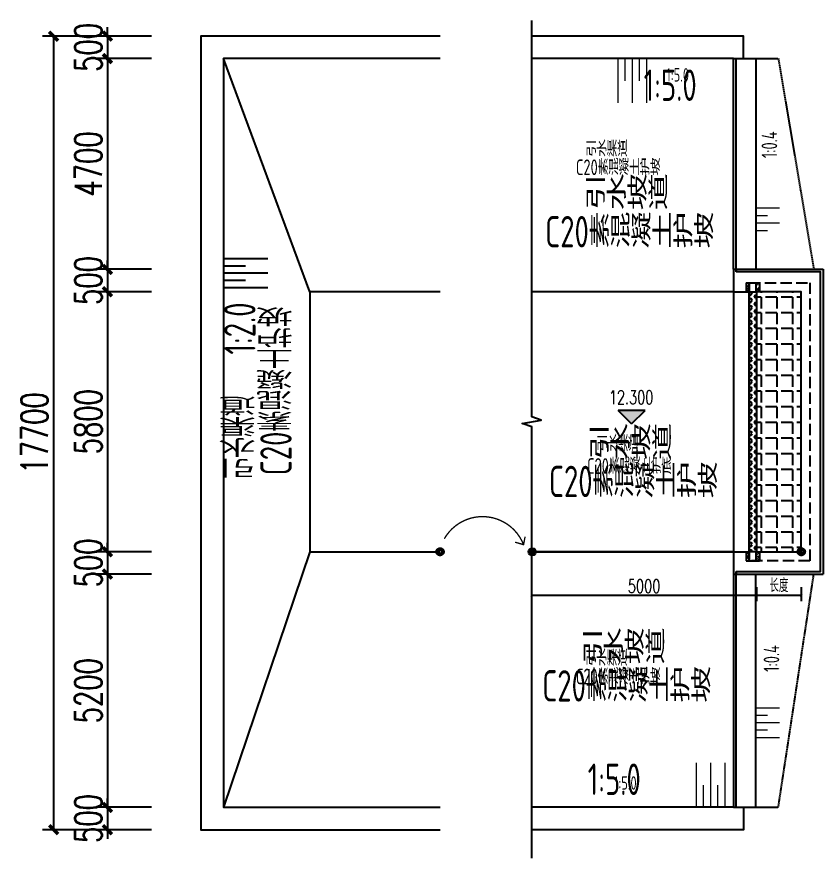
# Model space of a CAD drawing. Header units: millimetres. Extents: x 1742399 to 4898386, y 2481636 to 5226310.
# Drawn here: x 2494597 to 2512578, y 2730791 to 2749557 of the extents above; entities that cross this region are included whole.
import ezdxf
from ezdxf.enums import TextEntityAlignment as Align

# ---------------------------------------------------------------- set-up
doc = ezdxf.new("R2010")
doc.units = ezdxf.units.MM
doc.header["$LTSCALE"] = 1000
for name, pattern in [('DASH', [0.35, 0.25, -0.1]), ('DASHED', [0.75, 0.5, -0.25]), ('DOTE', [2.42, 2, -0.2, 0.02, -0.2])]:
    doc.linetypes.add(name, pattern=pattern)
for name, color, linetype in [('AXIS', 3, 'Continuous'), ('AXIS_TEXT', 7, 'Continuous'), ('DOTE', 1, 'DOTE'), ('DXPM', 4, 'Continuous'), ('JD-设备', 1, 'Continuous'), ('PUB_DIM', 3, 'Continuous'), ('PUB_HATCH', 8, 'Continuous'), ('PUB_TITLE', 4, 'Continuous'), ('RAIL', 6, 'Continuous'), ('TWT_DIM', 3, 'Continuous'), ('TWT_轮廓线', 2, 'Continuous'), ('剖面_临时开挖放坡线', 4, 'Continuous'), ('折断线', 3, 'Continuous'), ('线框', 2, 'Continuous'), ('细线', 4, 'Continuous'), ('轮廓线', 2, 'Continuous')]:
    doc.layers.add(name, color=color, linetype=linetype)
doc.layers.add('文字', color=4, linetype='Continuous', lineweight=0)
doc.styles.add('_TCH_DIM_T3', font='SIMPLEX', dxfattribs={"width": 0.705882, "bigfont": 'GBCBIG'})
doc.styles.add('HZ1', font='romans.shx', dxfattribs={"width": 0.7, "bigfont": 'hztxt.shx'})
doc.styles.add('TSSD_Rein', font='TSSDENG', dxfattribs={"width": 0.7, "bigfont": '@1HZTXT'})
doc.dimstyles.new('_TCH_ARCH&&200', dxfattribs={"dimtxt": 600, "dimasz": 200, "dimexe": 250, "dimexo": 300, "dimgap": 126.25, "dimtad": 1, "dimdec": 0, "dimzin": 0, "dimdsep": 46, "dimtxsty": '_TCH_DIM_T3', "dimblk": 'ARCHTICK', "dimcen": 0.09, "dimclrt": 7, "dimazin": 2, "dimtfac": 1, "dimtdec": 0, "dimtix": 1, "dimtmove": 2, "dimatfit": 3, "dimfxl": 75, "dimtolj": 1, "dimtzin": 0, "dimarcsym": 0})
doc.dimstyles.new('_TCH_ARCH&&50', dxfattribs={"dimtxt": 148.75, "dimasz": 50, "dimexe": 125, "dimexo": 150, "dimgap": 63.125, "dimtad": 1, "dimdec": 0, "dimzin": 0, "dimdsep": 46, "dimtxsty": '_TCH_DIM_T3', "dimblk": 'ARCHTICK', "dimcen": 0.09, "dimclrt": 7, "dimazin": 2, "dimtfac": 1, "dimtdec": 0, "dimtix": 1, "dimtmove": 2, "dimatfit": 3, "dimfxl": 75, "dimtolj": 1, "dimtzin": 0, "dimarcsym": 0})

# ---------------------------------------------------------------- blocks, each defined once
blk = doc.blocks.new('*U1019')
at = {"layer": 'DXPM', "color": 4, "linetype": 'DASHED', "ltscale": 0.03, "flags": 128}
blk.add_lwpolyline([(500, 5200), (1000, 5200), (1792, 500)], dxfattribs=at)
at = {"layer": 'RAIL'}
blk.add_lwpolyline([(60, 440), (60, 5200)], dxfattribs=at)
at = {"layer": '文字'}
for p, q in [((-2575, 4211), (-2575, 5200)), ((-2415, 4706), (-2415, 5200)), ((-2255, 4211), (-2255, 5200)), ((-2094, 4706), (-2094, 5200)), ((-1934, 4211), (-1934, 5200))]:
    blk.add_line(p, q, dxfattribs=at)
at = {"layer": '文字', "color": 3}
for p, q in [((1024, 1861), (500, 1861)), ((762, 1692), (500, 1692)), ((1024, 1530), (500, 1530)), ((762, 1361), (500, 1361))]:
    blk.add_line(p, q, dxfattribs=at)
at = {"layer": '轮廓线'}
blk.add_line((0, 0), (-4500, 0), dxfattribs=at)
for points in [[(226, 5200), (226, 5700), (-4500, 5700)], [(0, 5200), (-4500, 5200)], [(0, 500), (0, 5200), (500, 5200), (500, 500)]]:
    blk.add_lwpolyline(points, dxfattribs=at)
at = {"color": 3, "style": 'TSSD_Rein', "width": 0.7}
blk.add_text('1:0.4', height=350, rotation=90, dxfattribs=at).set_placement((801, 3577), align=Align.MIDDLE_RIGHT)
at = {"layer": 'AXIS', "color": 3, "style": 'TSSD_Rein', "width": 0.7}
for s, p in [('引水渠道', (-3291, 3013)), ('C20素混凝土护坡', (-3514, 2600))]:
    blk.add_text(s, height=350, dxfattribs=at).set_placement(p)
blk.add_attdef('坡度-平面', (-1499, 4687), '', height=300, dxfattribs=at)
at = {"layer": 'TWT_DIM', "color": 3, "style": 'TSSD_Rein', "width": 0.7}
for s, p in [('引水坡道', (-3313, 1843)), ('C20素混凝土护坡', (-4200, 989))]:
    blk.add_text(s, height=700, dxfattribs=at).set_placement(p)
blk.add_attdef('坡度-总平', (-2004, 4256), '', height=700, dxfattribs=at)
blk = doc.blocks.new('*U1021')
at = {"layer": 'DXPM', "color": 4, "linetype": 'DASHED', "ltscale": 0.03, "flags": 128}
blk.add_lwpolyline([(500, -5700), (1000, -5700), (1792, -500)], dxfattribs=at)
at = {"layer": 'RAIL'}
blk.add_lwpolyline([(60, -5700), (60, -440)], dxfattribs=at)
at = {"layer": '文字', "color": 3}
for p, q in [((1024, -3486), (500, -3486)), ((762, -3649), (500, -3649)), ((1024, -3818), (500, -3818)), ((762, -3980), (500, -3980)), ((1024, -4149), (500, -4149))]:
    blk.add_line(p, q, dxfattribs=at)
at = {"layer": '文字'}
for p, q in [((-835, -4711), (-835, -5700)), ((-514, -4711), (-514, -5700)), ((-193, -4711), (-193, -5700)), ((-674, -5206), (-674, -5700)), ((-354, -5206), (-354, -5700))]:
    blk.add_line(p, q, dxfattribs=at)
at = {"layer": '轮廓线'}
blk.add_line((0, 0), (-4500, 0), dxfattribs=at)
for points in [[(0, -500), (0, -5700), (500, -5700), (500, -500)], [(0, -5700), (-4500, -5700)], [(226, -5700), (226, -6200), (-4500, -6200)]]:
    blk.add_lwpolyline(points, dxfattribs=at)
at = {"color": 3, "style": 'TSSD_Rein', "width": 0.7}
blk.add_text('1:0.4', height=350, rotation=90, dxfattribs=at).set_placement((847, -2082), align=Align.MIDDLE_RIGHT)
blk.add_attdef('坡度-平面', (-2667, -5307), '', height=300, dxfattribs=at)
at = {"layer": 'AXIS', "color": 3, "style": 'TSSD_Rein', "width": 0.7}
for s, p in [('引水渠道', (-3291, -2545)), ('C20素混凝土护坡', (-3514, -2957))]:
    blk.add_text(s, height=350, dxfattribs=at).set_placement(p)
at = {"layer": 'TWT_DIM', "color": 3, "style": 'TSSD_Rein', "width": 0.7}
for s, p in [('引水坡道', (-3378, -2487)), ('C20素混凝土护坡', (-4265, -3341))]:
    blk.add_text(s, height=700, dxfattribs=at).set_placement(p)
blk.add_attdef('坡度-总平', (-3251, -5425), '', height=700, dxfattribs=at)
blk = doc.blocks.new('标高_平面标注')
at = {"layer": 'AXIS'}
blk.add_hatch(color=256, dxfattribs=at).paths.add_polyline_path([(0, 0), (300, 300), (-300, 300)])
for p, q in [((0, 0), (-300, 300)), ((300, 300), (-300, 300)), ((0, 0), (300, 300))]:
    blk.add_line(p, q, dxfattribs=at)
at = {"layer": 'AXIS_TEXT', "style": 'HZ1', "width": 0.7, "flags": 4}
blk.add_attdef('标高', text='', height=300, dxfattribs=at).set_placement((-11, 442), align=Align.CENTER)
blk = doc.blocks.new('*U1000')
at = {"layer": '折断线'}
blk.add_lwpolyline([(2014698, 2539006), (2014698, 2548627), (2014488, 2548703), (2014908, 2548777), (2014698, 2548852), (2014698, 2557690)], dxfattribs=at)
blk = doc.blocks.new('_ArchTick')
at = {"color": 0, "linetype": 'ByBlock', "const_width": 0.4}
blk.add_lwpolyline([(-0.5, -0.5), (0.5, 0.5)], dxfattribs=at)
blk = doc.blocks.new('*D1011')
at = {"layer": 'Defpoints', "color": 0, "transparency": 16777216}
for p in [(-6131, 11500), (-7417, 11000), (-6131, 11000)]:
    blk.add_point(p, dxfattribs=at)
at = {"layer": 'TWT_DIM', "color": 0, "lineweight": -2, "transparency": 16777216}
for p, q in [((-7417, 11500), (-7417, 11700)), ((-6431, 11500), (-7667, 11500)), ((-7417, 11500), (-7417, 11000)), ((-6431, 11000), (-7667, 11000)), ((-7417, 11000), (-7417, 10800))]:
    blk.add_line(p, q, dxfattribs=at)
at = {"layer": 'TWT_DIM', "color": 0, "lineweight": -2, "transparency": 16777216, "xscale": 200, "yscale": 200, "zscale": 200}
for p, rotation in [((-7417, 11500), 270), ((-7417, 11000), 90)]:
    blk.add_blockref('_ArchTick', p, dxfattribs=dict(at, rotation=rotation))
at = {"layer": 'TWT_DIM', "color": 7, "transparency": 16777216, "insert": (-7844, 11250), "char_height": 600, "attachment_point": 5, "rotation": 90, "style": '_TCH_DIM_T3'}
blk.add_mtext('\\A1;500', dxfattribs=at)
blk = doc.blocks.new('*D1012')
at = {"layer": 'Defpoints', "color": 0, "transparency": 16777216}
for p in [(-6131, 11000), (-7417, 6300), (-6131, 6300)]:
    blk.add_point(p, dxfattribs=at)
at = {"layer": 'TWT_DIM', "color": 0, "lineweight": -2, "transparency": 16777216}
for p, q in [((-6431, 11000), (-7667, 11000)), ((-7417, 11000), (-7417, 6300)), ((-6431, 6300), (-7667, 6300))]:
    blk.add_line(p, q, dxfattribs=at)
at = {"layer": 'TWT_DIM', "color": 0, "lineweight": -2, "transparency": 16777216, "xscale": 200, "yscale": 200, "zscale": 200}
for p, rotation in [((-7417, 11000), 90), ((-7417, 6300), 270)]:
    blk.add_blockref('_ArchTick', p, dxfattribs=dict(at, rotation=rotation))
at = {"layer": 'TWT_DIM', "color": 7, "transparency": 16777216, "insert": (-7844, 8650), "char_height": 600, "attachment_point": 5, "rotation": 90, "style": '_TCH_DIM_T3'}
blk.add_mtext('\\A1;4700', dxfattribs=at)
blk = doc.blocks.new('*D1015')
at = {"layer": 'Defpoints', "color": 0, "transparency": 16777216}
for p in [(-6131, 5800), (-7417, 0), (-6131, 0)]:
    blk.add_point(p, dxfattribs=at)
at = {"layer": 'TWT_DIM', "color": 0, "lineweight": -2, "transparency": 16777216}
for p, q in [((-6431, 5800), (-7667, 5800)), ((-7417, 5800), (-7417, 0)), ((-6431, 0), (-7667, 0))]:
    blk.add_line(p, q, dxfattribs=at)
at = {"layer": 'TWT_DIM', "color": 0, "lineweight": -2, "transparency": 16777216, "xscale": 200, "yscale": 200, "zscale": 200}
for p, rotation in [((-7417, 5800), 90), ((-7417, 0), 270)]:
    blk.add_blockref('_ArchTick', p, dxfattribs=dict(at, rotation=rotation))
at = {"layer": 'TWT_DIM', "color": 7, "transparency": 16777216, "insert": (-7844, 2900), "char_height": 600, "attachment_point": 5, "rotation": 90, "style": '_TCH_DIM_T3'}
blk.add_mtext('\\A1;5800', dxfattribs=at)
blk = doc.blocks.new('*D1016')
at = {"layer": 'Defpoints', "color": 0, "transparency": 16777216}
for p in [(-6131, 0), (-7417, -500), (-6131, -500)]:
    blk.add_point(p, dxfattribs=at)
at = {"layer": 'TWT_DIM', "color": 0, "lineweight": -2, "transparency": 16777216}
for p, q in [((-7417, 0), (-7417, 200)), ((-6431, 0), (-7667, 0)), ((-7417, 0), (-7417, -500)), ((-6431, -500), (-7667, -500)), ((-7417, -500), (-7417, -700))]:
    blk.add_line(p, q, dxfattribs=at)
at = {"layer": 'TWT_DIM', "color": 0, "lineweight": -2, "transparency": 16777216, "xscale": 200, "yscale": 200, "zscale": 200}
for p, rotation in [((-7417, 0), 270), ((-7417, -500), 90)]:
    blk.add_blockref('_ArchTick', p, dxfattribs=dict(at, rotation=rotation))
at = {"layer": 'TWT_DIM', "color": 7, "transparency": 16777216, "insert": (-7844, -250), "char_height": 600, "attachment_point": 5, "rotation": 90, "style": '_TCH_DIM_T3'}
blk.add_mtext('\\A1;500', dxfattribs=at)
blk = doc.blocks.new('*D1017')
at = {"layer": 'Defpoints', "color": 0, "transparency": 16777216}
for p in [(-6131, -500), (-7417, -5700), (-6131, -5700)]:
    blk.add_point(p, dxfattribs=at)
at = {"layer": 'TWT_DIM', "color": 0, "lineweight": -2, "transparency": 16777216}
for p, q in [((-6431, -500), (-7667, -500)), ((-7417, -500), (-7417, -5700)), ((-6431, -5700), (-7667, -5700))]:
    blk.add_line(p, q, dxfattribs=at)
at = {"layer": 'TWT_DIM', "color": 0, "lineweight": -2, "transparency": 16777216, "xscale": 200, "yscale": 200, "zscale": 200}
for p, rotation in [((-7417, -500), 90), ((-7417, -5700), 270)]:
    blk.add_blockref('_ArchTick', p, dxfattribs=dict(at, rotation=rotation))
at = {"layer": 'TWT_DIM', "color": 7, "transparency": 16777216, "insert": (-7844, -3100), "char_height": 600, "attachment_point": 5, "rotation": 90, "style": '_TCH_DIM_T3'}
blk.add_mtext('\\A1;5200', dxfattribs=at)
blk = doc.blocks.new('*D1018')
at = {"layer": 'Defpoints', "color": 0, "transparency": 16777216}
for p in [(-6131, -5700), (-7417, -6200), (-6131, -6200)]:
    blk.add_point(p, dxfattribs=at)
at = {"layer": 'TWT_DIM', "color": 0, "lineweight": -2, "transparency": 16777216}
for p, q in [((-7417, -5700), (-7417, -5500)), ((-6431, -5700), (-7667, -5700)), ((-7417, -5700), (-7417, -6200)), ((-6431, -6200), (-7667, -6200)), ((-7417, -6200), (-7417, -6400))]:
    blk.add_line(p, q, dxfattribs=at)
at = {"layer": 'TWT_DIM', "color": 0, "lineweight": -2, "transparency": 16777216, "xscale": 200, "yscale": 200, "zscale": 200}
for p, rotation in [((-7417, -5700), 270), ((-7417, -6200), 90)]:
    blk.add_blockref('_ArchTick', p, dxfattribs=dict(at, rotation=rotation))
at = {"layer": 'TWT_DIM', "color": 7, "transparency": 16777216, "insert": (-7844, -5950), "char_height": 600, "attachment_point": 5, "rotation": 90, "style": '_TCH_DIM_T3'}
blk.add_mtext('\\A1;500', dxfattribs=at)
blk = doc.blocks.new('*D1013')
at = {"layer": 'Defpoints', "color": 0, "transparency": 16777216}
for p in [(-6131, 6300), (-7417, 5800), (-6131, 5800)]:
    blk.add_point(p, dxfattribs=at)
at = {"layer": 'TWT_DIM', "color": 0, "lineweight": -2, "transparency": 16777216}
for p, q in [((-7417, 6300), (-7417, 6500)), ((-6431, 6300), (-7667, 6300)), ((-7417, 6300), (-7417, 5800)), ((-6431, 5800), (-7667, 5800)), ((-7417, 5800), (-7417, 5600))]:
    blk.add_line(p, q, dxfattribs=at)
at = {"layer": 'TWT_DIM', "color": 0, "lineweight": -2, "transparency": 16777216, "xscale": 200, "yscale": 200, "zscale": 200}
for p, rotation in [((-7417, 6300), 270), ((-7417, 5800), 90)]:
    blk.add_blockref('_ArchTick', p, dxfattribs=dict(at, rotation=rotation))
at = {"layer": 'TWT_DIM', "color": 7, "transparency": 16777216, "insert": (-7844, 6050), "char_height": 600, "attachment_point": 5, "rotation": 90, "style": '_TCH_DIM_T3'}
blk.add_mtext('\\A1;500', dxfattribs=at)
blk = doc.blocks.new('*D1014')
at = {"layer": 'Defpoints', "color": 0, "transparency": 16777216}
for p in [(-7331, 11500), (-8617, -6200), (-7331, -6200)]:
    blk.add_point(p, dxfattribs=at)
at = {"layer": 'TWT_DIM', "color": 0, "lineweight": -2, "transparency": 16777216}
for p, q in [((-7631, 11500), (-8867, 11500)), ((-8617, 11500), (-8617, -6200)), ((-7631, -6200), (-8867, -6200))]:
    blk.add_line(p, q, dxfattribs=at)
at = {"layer": 'TWT_DIM', "color": 0, "lineweight": -2, "transparency": 16777216, "xscale": 200, "yscale": 200, "zscale": 200}
for p, rotation in [((-8617, 11500), 90), ((-8617, -6200), 270)]:
    blk.add_blockref('_ArchTick', p, dxfattribs=dict(at, rotation=rotation))
at = {"layer": 'TWT_DIM', "color": 7, "transparency": 16777216, "insert": (-9044, 2650), "char_height": 600, "attachment_point": 5, "rotation": 90, "style": '_TCH_DIM_T3'}
blk.add_mtext('\\A1;17700', dxfattribs=at)
blk = doc.blocks.new('*U1020')
at = {"layer": 'PUB_HATCH'}
h = blk.add_hatch(dxfattribs=at)
h.set_pattern_fill('HEX', color=256, scale=15)
h.set_pattern_definition([(0, (-1247.595, 5800), (0, 82.4889), [47.625, -95.25]), (120, (-1247.595, 5800), (-71.4375, -41.2445), [47.625, -95.25]), (60, (-1199.97, 5800), (-71.4375, 41.2445), [47.625, -95.25])])
h.paths.add_polyline_path([(-1000, 5800), (-1163, 5800), (-1163, 0), (-1000, 0)])
h = blk.add_hatch(dxfattribs=at)
h.set_pattern_fill('ANGLE', color=8, scale=50, angle=-180)
h.set_pattern_definition([(180, (787.28, -1800), (-1e-13, -349.25), [254, -95.25]), (270, (787.28, -1800), (349.25, -1e-13), [254, -95.25])])
h.paths.add_polyline_path([(-1000, 5800), (-1000, 0), (0, 0), (0, 5800)])
at = {"layer": '细线', "linetype": 'Continuous', "lineweight": 0, "ltscale": 0.5}
h = blk.add_hatch(dxfattribs=at)
h.set_pattern_fill('AR-CONC', color=8, angle=-180)
h.set_pattern_definition([(230, (3944.64, -60070.33), (-182.18467, 15.9391), [19.05, -209.55]), (175, (3944.64, -60070.33), (35.2434, -191.05685), [15.24, -167.6406]), (280.45144, (3929.45, -60069), (-146.94125, -175.11775), [16.19, -178.09024]), (226.1842, (3944.64, -60121.13), (-271.07904, 42.0423), [28.575, -314.325]), (276.63556, (3922.05, -60117.63), (-237.4041, -247.4261), [24.285, -267.1356]), (171.18415, (3944.64, -60121.13), (-237.4041, -247.4261), [22.86, -251.4597]), (201, (3919.24, -60108.43), (-151.6144, 102.2652), [19.05, -209.55]), (146, (3919.24, -60108.43), (-61.80203, -184.18797), [15.24, -167.64]), (251.45144, (3906.6, -60099.9), (-213.4164, -81.92277), [16.19, -178.08994]), (217.5, (3944.64, -60070.33), (-3.088603, -84.55504), [0, -165.608, 0, -170.18, 0, -168.275]), (187.5, (3944.64, -60070.33), (-66.81966, -100.18057), [0, -97.028, 0, -161.798, 0, -64.135]), (147.5, (4001.28, -60070.33), (-135.590595, 5.728744), [0, -63.5, 0, -198.12, 0, -262.89]), (137.5, (4026.68, -60070.33), (-148.12918, -25.4265), [0, -82.55, 0, -131.572, 0, -186.69])])
h.paths.add_polyline_path([(-932, 6000), (-1013, 6000), (-1013, 5800), (-932, 5800)])
h.paths.add_polyline_path([(-1163, 6000), (-1232, 6000), (-1232, 5800), (-1163, 5800)])
h = blk.add_hatch(dxfattribs=at)
h.set_pattern_fill('ANSI32', color=8, scale=10, angle=-180)
h.set_pattern_definition([(225, (3944.64, -60070.33), (67.35192, -67.35192), []), (225, (3899.74, -60070.33), (67.35192, -67.35192), [])])
h.paths.add_polyline_path([(-1163, 6000), (-1232, 6000), (-1232, 5800), (-1163, 5800)])
h.paths.add_polyline_path([(-932, 6000), (-1013, 6000), (-1013, 5800), (-932, 5800)])
h = blk.add_hatch(dxfattribs=at)
h.set_pattern_fill('AR-CONC', color=8, angle=-180)
h.set_pattern_definition([(230, (3944.64, -45470.33), (-182.18467, 15.9391), [19.05, -209.55]), (175, (3944.64, -45470.33), (35.2434, -191.05685), [15.24, -167.6406]), (280.45144, (3929.45, -45469), (-146.94125, -175.11775), [16.19, -178.09024]), (226.1842, (3944.64, -45521.13), (-271.079, 42.0423), [28.575, -314.325]), (276.63556, (3922.05, -45517.63), (-237.4041, -247.4261), [24.285, -267.1356]), (171.18415, (3944.64, -45521.13), (-237.4041, -247.4261), [22.86, -251.4597]), (201, (3919.24, -45508.43), (-151.6144, 102.2652), [19.05, -209.55]), (146, (3919.24, -45508.43), (-61.802, -184.188), [15.24, -167.64]), (251.45144, (3906.6, -45499.9), (-213.4164, -81.9228), [16.19, -178.08994]), (217.5, (3944.64, -45470.33), (-3.0886, -84.55504), [0, -165.608, 0, -170.18, 0, -168.275]), (187.5, (3944.64, -45470.33), (-66.81966, -100.18057), [0, -97.028, 0, -161.798, 0, -64.135]), (147.5, (4001.28, -45470.33), (-135.5906, 5.72874), [0, -63.5, 0, -198.12, 0, -262.89]), (137.5, (4026.68, -45470.33), (-148.12918, -25.4265), [0, -82.55, 0, -131.572, 0, -186.69])])
h.paths.add_polyline_path([(-932, 0), (-1013, 0), (-1013, -200), (-932, -200)])
h.paths.add_polyline_path([(-1163, 0), (-1232, 0), (-1232, -200), (-1163, -200)])
h = blk.add_hatch(dxfattribs=at)
h.set_pattern_fill('ANSI32', color=8, scale=10, angle=-180)
h.set_pattern_definition([(225, (3944.64, -45470.33), (67.35192, -67.35192), []), (225, (3899.74, -45470.33), (67.35192, -67.35192), [])])
h.paths.add_polyline_path([(-1163, 0), (-1232, 0), (-1232, -200), (-1163, -200)])
h.paths.add_polyline_path([(-932, 0), (-1013, 0), (-1013, -200), (-932, -200)])
at = {"layer": 'RAIL'}
for points in [[(-1453, 6300), (-1453, 6240)], [(-1453, -440), (427, -440), (427, 6240), (-1453, 6240)], [(-1453, -440), (-1453, -500)]]:
    blk.add_lwpolyline(points, dxfattribs=at)
at = {"layer": '线框', "lineweight": -3}
blk.add_line((-1163, 6000), (-1163, -200), dxfattribs=at)
at = {"layer": '轮廓线'}
for p, q in [((-1513, 6300), (487, 6300)), ((487, 6300), (487, -500)), ((-1232, 6000), (-932, 6000)), ((-1013, 6000), (-1013, 5800)), ((-1513, 5800), (-6000, 5800)), ((-1513, 5800), (-1163, 5800)), ((-6000, 0), (-1513, 0)), ((-1513, 0), (-1163, 0)), ((-1013, 0), (-1013, -200)), ((-1232, -200), (-932, -200)), ((-1513, -500), (487, -500))]:
    blk.add_line(p, q, dxfattribs=at)
for points in [[(-1513, 6300), (-1513, -500)], [(-1232, 6000), (-1232, 5800)], [(-932, 6000), (-932, 5800)], [(-1232, 0), (-1232, -200)], [(-932, 0), (-932, -200)]]:
    blk.add_lwpolyline(points, dxfattribs=at)
at = {"layer": '轮廓线', "flags": 128}
for points in [[(-1513, 6300), (487, 6300)], [(-1513, -500), (487, -500)]]:
    blk.add_lwpolyline(points, dxfattribs=at)
at = {"layer": '轮廓线', "linetype": 'DASH'}
blk.add_lwpolyline([(-1163, 6000), (187, 6000), (187, -200), (-1163, -200)], close=True, dxfattribs=at)
at = {"layer": '轮廓线'}
for points in [[(-1000, 0), (-1163, 0), (-1163, 5800), (-1000, 5800)], [(-1000, 5800), (-1000, 0), (0, 0), (0, 5800)]]:
    blk.add_lwpolyline(points, close=True, dxfattribs=at)
at = {"layer": 'AXIS', "color": 3, "style": 'TSSD_Rein', "width": 0.7}
for s, p in [('引水渠道', (-4559, 2240)), ('C20素混凝土护底', (-4778, 1738))]:
    blk.add_text(s, height=350, dxfattribs=at).set_placement(p)
at = {"layer": 'TWT_DIM', "color": 3, "style": 'TSSD_Rein', "width": 0.7}
for s, p in [('引水坡道', (-4742, 2072)), ('C20素混凝土护坡', (-5629, 1218))]:
    blk.add_text(s, height=700, dxfattribs=at).set_placement(p)
blk = doc.blocks.new('dfrg')
at = {"layer": 'DOTE'}
h = blk.add_hatch(color=1, dxfattribs=at)
h.dxf.hatch_style = 1
h.paths.add_polyline_path([(2440777, 2737626, 1), (2440941, 2737626, 1)])
h.paths.add_polyline_path([(2440901, 2737626, -1), (2440817, 2737626, -1)], flags=16)
for radius in [82.4, 41.7]:
    blk.add_circle((2440859, 2737626), radius, dxfattribs=at)
blk = doc.blocks.new('*D1032')
at = {"layer": 'Defpoints', "color": 0, "transparency": 16777216}
for p in [(2506078, 2736987), (2511091, 2736987), (2506078, 2736647)]:
    blk.add_point(p, dxfattribs=at)
at = {"layer": 'PUB_DIM', "color": 0, "lineweight": -2, "transparency": 16777216}
for p, q in [((2506078, 2736837), (2506078, 2736522)), ((2511091, 2736837), (2511091, 2736522)), ((2511091, 2736647), (2506078, 2736647))]:
    blk.add_line(p, q, dxfattribs=at)
at = {"layer": 'PUB_DIM', "color": 0, "lineweight": -2, "transparency": 16777216, "xscale": 50, "yscale": 50, "zscale": 50}
for p, rotation in [((2506078, 2736647), 180.000000000032), ((2511091, 2736647), 3.197442310920451e-11)]:
    blk.add_blockref('_ArchTick', p, dxfattribs=dict(at, rotation=rotation))
at = {"layer": 'PUB_DIM', "color": 7, "transparency": 16777216, "insert": (2508585, 2736860), "char_height": 300, "attachment_point": 5, "style": '_TCH_DIM_T3'}
blk.add_mtext('\\A1;5000', dxfattribs=at)
blk = doc.blocks.new('*D1033')
at = {"layer": 'Defpoints', "color": 0, "transparency": 16777216}
for p in [(2511091, 2736987), (2512091, 2736987), (2511091, 2736647)]:
    blk.add_point(p, dxfattribs=at)
at = {"layer": 'PUB_DIM', "color": 0, "lineweight": -2, "transparency": 16777216}
for p, q in [((2511091, 2736837), (2511091, 2736522)), ((2512091, 2736837), (2512091, 2736522)), ((2512091, 2736647), (2511091, 2736647))]:
    blk.add_line(p, q, dxfattribs=at)
at = {"layer": 'PUB_DIM', "color": 0, "lineweight": -2, "transparency": 16777216, "xscale": 50, "yscale": 50, "zscale": 50}
for p, rotation in [((2511091, 2736647), 180.0000000001334), ((2512091, 2736647), 1.334132804231558e-10)]:
    blk.add_blockref('_ArchTick', p, dxfattribs=dict(at, rotation=rotation))
at = {"layer": 'PUB_DIM', "color": 7, "transparency": 16777216, "insert": (2511591, 2736875), "char_height": 300, "attachment_point": 5, "style": '_TCH_DIM_T3'}
blk.add_mtext('\\A1;长度', dxfattribs=at)
blk = doc.blocks.new('rerwghhrtehg')
at = {"layer": 'PUB_TITLE'}
h = blk.add_hatch(color=256, dxfattribs=at)
h.dxf.hatch_style = 1
h.paths.add_polyline_path([(2441412, 2737626, 1), (2441576, 2737626, 1)])
h.paths.add_polyline_path([(2441536, 2737626, -1), (2441452, 2737626, -1)], flags=16)
for radius in [82.4, 41.7]:
    blk.add_circle((2441494, 2737626), radius, dxfattribs=at)
blk = doc.blocks.new('*U1010')
at = {"layer": 'TWT_DIM', "color": 4}
for p, q in [((-3842.6, 6531.5), (-4831.4, 6531.5)), ((-4337, 6371.2), (-4831.4, 6371.2)), ((-3842.6, 6210.9), (-4831.4, 6210.9)), ((-4337, 6050.6), (-4831.4, 6050.6)), ((-3842.6, 5890.3), (-4831.4, 5890.3))]:
    blk.add_line(p, q, dxfattribs=at)
at = {"layer": 'TWT_轮廓线'}
for points in [[(0, 11500), (-5331.4, 11500), (-5331.4, -6200), (0, -6200)], [(0, 11000), (-4831.4, 11000), (-4831.4, -5700), (0, -5700)], [(-2901.4, 5800), (-4831.4, 11000)], [(0, 5800), (-2901.4, 5800), (-2901.4, 0), (0, 0)], [(-2901.4, 0), (-4831.4, -5700)]]:
    blk.add_lwpolyline(points, dxfattribs=at)
at = {"layer": 'TWT_DIM', "color": 3, "style": 'TSSD_Rein', "width": 0.7}
blk.add_text('1:2.0', height=700, rotation=90, dxfattribs=at).set_placement((-4464.9, 5560.5), align=Align.MIDDLE_RIGHT)
for s, p in [('C20素混凝土护坡', (-3308.5, 1705.1)), ('引水渠道', (-4133.6, 1626))]:
    blk.add_text(s, height=700, rotation=90, dxfattribs=at).set_placement(p)
at = {"layer": 'TWT_DIM'}
for p1, p2, picture, middle in [((-6131.4, 11500), (-6131.4, 11000), '*D1011', (-7843.6, 11250)), ((-7331.4, 11500), (-7331.4, -6200), '*D1014', (-9043.6, 2650)), ((-6131.4, 11000), (-6131.4, 6300), '*D1012', (-7843.6, 8650)), ((-6131.4, 6300), (-6131.4, 5800), '*D1013', (-7843.6, 6050)), ((-6131.4, 5800), (-6131.4, 0), '*D1015', (-7843.6, 2900)), ((-6131.4, 0), (-6131.4, -500), '*D1016', (-7843.6, -250)), ((-6131.4, -500), (-6131.4, -5700), '*D1017', (-7843.6, -3100)), ((-6131.4, -5700), (-6131.4, -6200), '*D1018', (-7843.6, -5950))]:
    dim = blk.add_aligned_dim(p1=p1, p2=p2, distance=-1286, dimstyle='_TCH_ARCH&&200', dxfattribs=at)
    dim.commit()
    dim.dimension.update_dxf_attribs({"geometry": picture, "text_midpoint": middle})

msp = doc.modelspace()

# ---------------------------------------------------------------- linework, layer by layer
at = {"layer": 'JD-设备', "const_width": 30}
msp.add_lwpolyline([(2504130.2, 2737916.3, -0.630679), (2505897.3, 2737783.6)], format="xyb", dxfattribs=at)
msp.add_lwpolyline([(2505708.1, 2737840.3), (2505897.3, 2737783.6), (2505931.2, 2737962.7)], dxfattribs=at)

# ---------------------------------------------------------------- block references
msp.add_blockref('*U1010', (2504034.8, 2737625.9))
ref = msp.add_blockref('标高_平面标注', (2508306.3, 2740478.2))
ref.add_attrib('标高', '12.300', dxfattribs={"layer": 'AXIS_TEXT', "height": 300, "style": 'HZ1', "width": 0.7}).set_placement((2508295.3, 2740920.6), align=Align.CENTER)
at = {"layer": 'AXIS'}
for name, p in [('dfrg', (63175.8, 0)), ('rerwghhrtehg', (64597.1, 0)), ('dfrg', (71232, 0))]:
    msp.add_blockref(name, p, dxfattribs=at)
at = {"layer": 'PUB_HATCH'}
msp.add_blockref('*U1020', (2512091.1, 2737625.9), dxfattribs=at)
at = {"layer": 'RAIL'}
for name, p in [('*U1019', (2510578.4, 2743425.9)), ('*U1021', (2510578.4, 2737625.9))]:
    msp.add_blockref(name, p, dxfattribs=at).add_auto_attribs({'坡度-平面': '1:5.0', '坡度-总平': '1:5.0'})
at = {"layer": '剖面_临时开挖放坡线'}
msp.add_blockref('*U1000', (491380.8, 191785.8), dxfattribs=at)

# ---------------------------------------------------------------- dimensions: what is measured, and where the dimension line sits
at = {"layer": 'PUB_DIM'}
for p1, p2, text, picture, middle in [((2511091.1, 2736987.1), (2506078.4, 2736987.1), '5000', '*D1032', (2508584.7, 2736860.2)), ((2512091.1, 2736987.1), (2511091.1, 2736987.1), '长度', '*D1033', (2511591.1, 2736875.1))]:
    dim = msp.add_aligned_dim(p1=p1, p2=p2, distance=340, text=text, dimstyle='_TCH_ARCH&&50', override={"dimtxt": 300}, dxfattribs=at)
    dim.commit()
    dim.dimension.update_dxf_attribs({"geometry": picture, "text_midpoint": middle})

doc.saveas('drawing.dxf')
